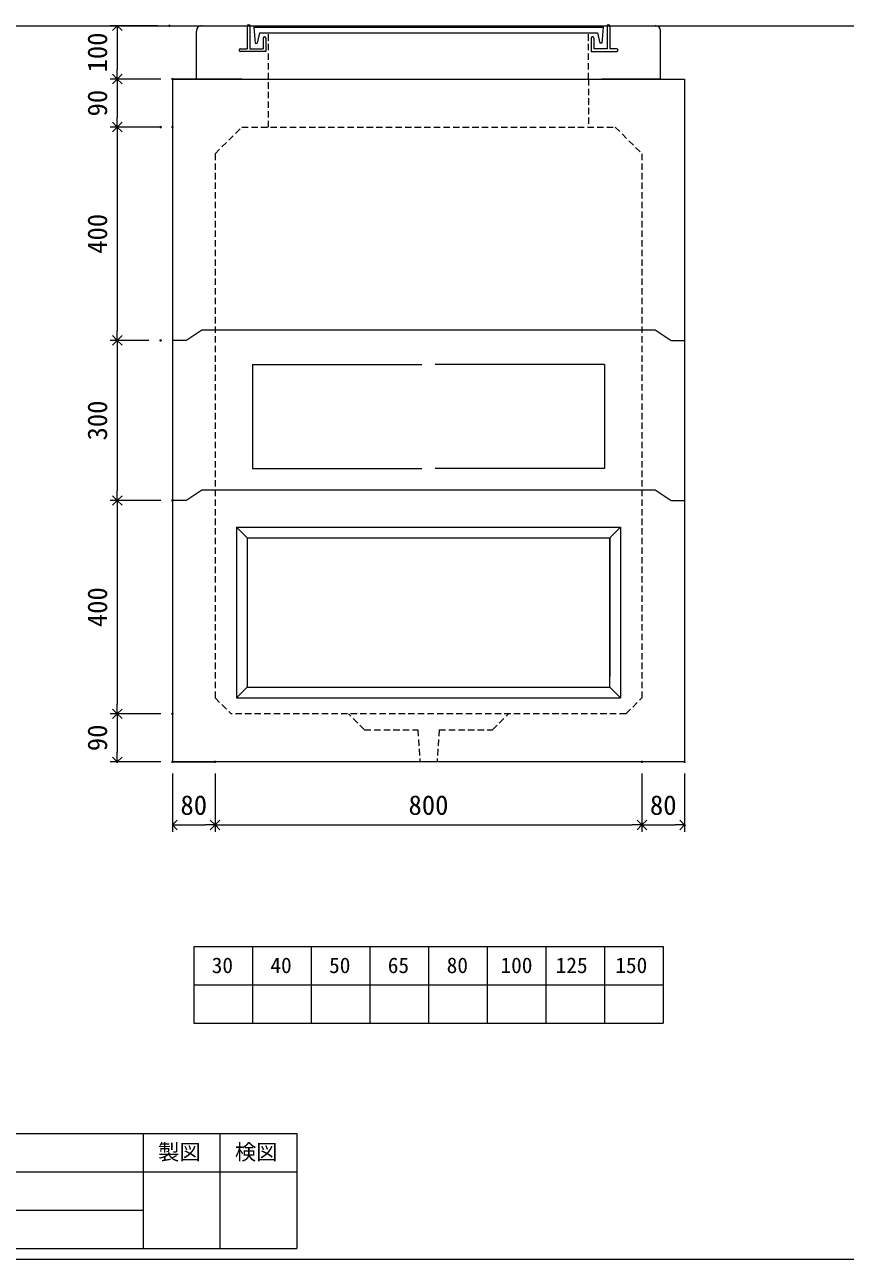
# Model space of a CAD drawing. Units: millimetres, scale not verified. Extents: x -4890 to 18490, y -2302 to 2302.
# Drawn here: x 308 to 1846, y -1973 to 341 of the extents above; entities that cross this region are included whole.
import ezdxf
from ezdxf.enums import TextEntityAlignment as Align

# ---------------------------------------------------------------- set-up
doc = ezdxf.new("R2010")
doc.units = ezdxf.units.MM
doc.header["$LTSCALE"] = 10
doc.header["$PDMODE"] = 32
doc.header["$PDSIZE"] = 2
doc.linetypes.add('DASHED1', pattern=[1.8, 1.2, -0.6])
doc.linetypes.add('USER2', pattern=[50.8, 31.75, -6.35, 6.35, -6.35])
doc.layers.add('0-1_Defpoints', color=7, linetype='Continuous')
for name, color, linetype, lineweight in [('0-2_waku', 7, 'Continuous', 18), ('0-3_gaikei', 7, 'Continuous', 18), ('0-4_kakure', 7, 'DASHED1', 5), ('0-5_sunpou', 7, 'Continuous', 5), ('0-9_uchigawa', 6, 'Continuous', 18), ('0-B_futa', 3, 'Continuous', 18), ('0-C_GL', 4, 'Continuous', 18), ('0-E_文字１', 7, 'Continuous', 18), ('1-3_uchigawa2', 6, 'USER2', 18)]:
    doc.layers.add(name, color=color, linetype=linetype, lineweight=lineweight)
doc.styles.add('ＭＳ ゴシック', font='')
doc.styles.get('ＭＳ ゴシック').set_extended_font_data('MS Gothic')

# ---------------------------------------------------------------- blocks, each defined once
blk = doc.blocks.new('_Open90')
at = {"layer": '0-5_sunpou'}
blk.add_line((0, 0), (-1, 0), dxfattribs=at)
blk.add_lwpolyline([(-0.5, 0.5), (0, 0), (-0.5, -0.5)], dxfattribs=at)
blk = doc.blocks.new('D119')
at = {"layer": '0-1_Defpoints'}
for p in [(2032.32, 1652.03), (1928.83, 1252.03), (2032.32, 1252.03)]:
    blk.add_point(p, dxfattribs=at)
at = {"layer": '0-5_sunpou'}
for p, q in [((2010.32, 1652.03), (1915.83, 1652.03)), ((1928.83, 1634.03), (1928.83, 1270.03)), ((2010.32, 1252.03), (1915.83, 1252.03))]:
    blk.add_line(p, q, dxfattribs=at)
at = {"layer": '0-5_sunpou', "xscale": 18, "yscale": 18}
for p, rotation in [((1928.83, 1652.03), 90), ((1928.83, 1252.03), 270)]:
    blk.add_blockref('_Open90', p, dxfattribs=dict(at, rotation=rotation))
at = {"layer": '0-5_sunpou', "style": 'ＭＳ ゴシック'}
blk.add_text('400', height=36.66, rotation=90, dxfattribs=at).set_placement((1920.83, 1414.53), align=Align.BOTTOM_LEFT)
blk = doc.blocks.new('D120')
at = {"layer": '0-1_Defpoints'}
for p in [(2032.32, 1252.03), (1928.83, 1162.03), (2032.32, 1162.03)]:
    blk.add_point(p, dxfattribs=at)
at = {"layer": '0-5_sunpou'}
for p, q in [((2010.32, 1252.03), (1915.83, 1252.03)), ((1928.83, 1234.03), (1928.83, 1180.03)), ((2010.32, 1162.03), (1915.83, 1162.03))]:
    blk.add_line(p, q, dxfattribs=at)
at = {"layer": '0-5_sunpou', "xscale": 18, "yscale": 18}
for p, rotation in [((1928.83, 1252.03), 90), ((1928.83, 1162.03), 270)]:
    blk.add_blockref('_Open90', p, dxfattribs=dict(at, rotation=rotation))
at = {"layer": '0-5_sunpou', "style": 'ＭＳ ゴシック'}
blk.add_text('90', height=36.66, rotation=90, dxfattribs=at).set_placement((1920.83, 1182.03), align=Align.BOTTOM_LEFT)
blk = doc.blocks.new('D121')
at = {"layer": '0-1_Defpoints'}
for p in [(2032.32, 1162.03), (2112.32, 1162.03), (2112.32, 1043.64)]:
    blk.add_point(p, dxfattribs=at)
at = {"layer": '0-5_sunpou'}
for p, q in [((2032.32, 1140.03), (2032.32, 1030.64)), ((2112.32, 1140.03), (2112.32, 1030.64)), ((2050.32, 1043.64), (2094.32, 1043.64))]:
    blk.add_line(p, q, dxfattribs=at)
at = {"layer": '0-5_sunpou', "xscale": 18, "yscale": 18, "rotation": 180}
blk.add_blockref('_Open90', (2032.32, 1043.64), dxfattribs=at)
at = {"layer": '0-5_sunpou', "xscale": 18, "yscale": 18}
blk.add_blockref('_Open90', (2112.32, 1043.64), dxfattribs=at)
at = {"layer": '0-5_sunpou', "style": 'ＭＳ ゴシック'}
blk.add_text('80', height=36.66, dxfattribs=at).set_placement((2047.32, 1051.64), align=Align.BOTTOM_LEFT)
blk = doc.blocks.new('D122')
at = {"layer": '0-1_Defpoints'}
for p in [(2112.32, 1162.03), (2912.32, 1162.03), (2912.32, 1043.64)]:
    blk.add_point(p, dxfattribs=at)
at = {"layer": '0-5_sunpou'}
for p, q in [((2112.32, 1140.03), (2112.32, 1030.64)), ((2912.32, 1140.03), (2912.32, 1030.64)), ((2130.32, 1043.64), (2894.32, 1043.64))]:
    blk.add_line(p, q, dxfattribs=at)
at = {"layer": '0-5_sunpou', "xscale": 18, "yscale": 18, "rotation": 180}
blk.add_blockref('_Open90', (2112.32, 1043.64), dxfattribs=at)
at = {"layer": '0-5_sunpou', "xscale": 18, "yscale": 18}
blk.add_blockref('_Open90', (2912.32, 1043.64), dxfattribs=at)
at = {"layer": '0-5_sunpou', "style": 'ＭＳ ゴシック'}
blk.add_text('800', height=36.66, dxfattribs=at).set_placement((2474.82, 1051.64), align=Align.BOTTOM_LEFT)
blk = doc.blocks.new('D123')
at = {"layer": '0-1_Defpoints'}
for p in [(2912.32, 1162.03), (2992.32, 1162.03), (2992.32, 1043.64)]:
    blk.add_point(p, dxfattribs=at)
at = {"layer": '0-5_sunpou'}
for p, q in [((2912.32, 1140.03), (2912.32, 1030.64)), ((2992.32, 1140.03), (2992.32, 1030.64)), ((2930.32, 1043.64), (2974.32, 1043.64))]:
    blk.add_line(p, q, dxfattribs=at)
at = {"layer": '0-5_sunpou', "xscale": 18, "yscale": 18, "rotation": 180}
blk.add_blockref('_Open90', (2912.32, 1043.64), dxfattribs=at)
at = {"layer": '0-5_sunpou', "xscale": 18, "yscale": 18}
blk.add_blockref('_Open90', (2992.32, 1043.64), dxfattribs=at)
at = {"layer": '0-5_sunpou', "style": 'ＭＳ ゴシック'}
blk.add_text('80', height=36.66, dxfattribs=at).set_placement((2927.32, 1051.64), align=Align.BOTTOM_LEFT)
blk = doc.blocks.new('D124')
at = {"layer": '0-1_Defpoints'}
for p in [(2026.77, 2542.03), (1928.83, 2442.03), (2032.32, 2442.03)]:
    blk.add_point(p, dxfattribs=at)
at = {"layer": '0-5_sunpou'}
for p, q in [((2004.77, 2542.03), (1915.83, 2542.03)), ((1928.83, 2524.03), (1928.83, 2460.03)), ((2010.32, 2442.03), (1915.83, 2442.03))]:
    blk.add_line(p, q, dxfattribs=at)
at = {"layer": '0-5_sunpou', "xscale": 18, "yscale": 18}
for p, rotation in [((1928.83, 2542.03), 90), ((1928.83, 2442.03), 270)]:
    blk.add_blockref('_Open90', p, dxfattribs=dict(at, rotation=rotation))
at = {"layer": '0-5_sunpou', "style": 'ＭＳ ゴシック'}
blk.add_text('100', height=36.66, rotation=90, dxfattribs=at).set_placement((1920.83, 2454.53), align=Align.BOTTOM_LEFT)
blk = doc.blocks.new('D125')
at = {"layer": '0-1_Defpoints'}
for p in [(2032.32, 2442.03), (1928.83, 2352.03), (2032.32, 2352.03)]:
    blk.add_point(p, dxfattribs=at)
at = {"layer": '0-5_sunpou'}
for p, q in [((2010.32, 2442.03), (1915.83, 2442.03)), ((1928.83, 2424.03), (1928.83, 2370.03)), ((2010.32, 2352.03), (1915.83, 2352.03))]:
    blk.add_line(p, q, dxfattribs=at)
at = {"layer": '0-5_sunpou', "xscale": 18, "yscale": 18}
for p, rotation in [((1928.83, 2442.03), 90), ((1928.83, 2352.03), 270)]:
    blk.add_blockref('_Open90', p, dxfattribs=dict(at, rotation=rotation))
at = {"layer": '0-5_sunpou', "style": 'ＭＳ ゴシック'}
blk.add_text('90', height=36.66, rotation=90, dxfattribs=at).set_placement((1920.83, 2372.03), align=Align.BOTTOM_LEFT)
blk = doc.blocks.new('D126')
at = {"layer": '0-1_Defpoints'}
for p in [(2010.32, 2352.03), (1928.83, 1952.03), (2010.32, 1952.03)]:
    blk.add_point(p, dxfattribs=at)
at = {"layer": '0-5_sunpou'}
for p, q in [((1988.32, 2352.03), (1915.83, 2352.03)), ((1928.83, 2334.03), (1928.83, 1970.03)), ((1988.32, 1952.03), (1915.83, 1952.03))]:
    blk.add_line(p, q, dxfattribs=at)
at = {"layer": '0-5_sunpou', "xscale": 18, "yscale": 18}
for p, rotation in [((1928.83, 2352.03), 90), ((1928.83, 1952.03), 270)]:
    blk.add_blockref('_Open90', p, dxfattribs=dict(at, rotation=rotation))
at = {"layer": '0-5_sunpou', "style": 'ＭＳ ゴシック'}
blk.add_text('400', height=36.66, rotation=90, dxfattribs=at).set_placement((1920.83, 2114.53), align=Align.BOTTOM_LEFT)
blk = doc.blocks.new('D127')
at = {"layer": '0-1_Defpoints'}
for p in [(2010.32, 1952.03), (1928.83, 1652.03), (2032.32, 1652.03)]:
    blk.add_point(p, dxfattribs=at)
at = {"layer": '0-5_sunpou'}
for p, q in [((1988.32, 1952.03), (1915.83, 1952.03)), ((1928.83, 1934.03), (1928.83, 1670.03)), ((2010.32, 1652.03), (1915.83, 1652.03))]:
    blk.add_line(p, q, dxfattribs=at)
at = {"layer": '0-5_sunpou', "xscale": 18, "yscale": 18}
for p, rotation in [((1928.83, 1952.03), 90), ((1928.83, 1652.03), 270)]:
    blk.add_blockref('_Open90', p, dxfattribs=dict(at, rotation=rotation))
at = {"layer": '0-5_sunpou', "style": 'ＭＳ ゴシック'}
blk.add_text('300', height=36.66, rotation=90, dxfattribs=at).set_placement((1920.83, 1764.53), align=Align.BOTTOM_LEFT)
blk = doc.blocks.new('D104')
at = {"layer": '0-1_Defpoints'}
for p in [(2032.32, 1652.03), (1928.83, 1252.03), (2032.32, 1252.03)]:
    blk.add_point(p, dxfattribs=at)
at = {"layer": '0-5_sunpou'}
for p, q in [((2010.32, 1652.03), (1915.83, 1652.03)), ((1928.83, 1634.03), (1928.83, 1270.03)), ((2010.32, 1252.03), (1915.83, 1252.03))]:
    blk.add_line(p, q, dxfattribs=at)
at = {"layer": '0-5_sunpou', "xscale": 18, "yscale": 18}
for p, rotation in [((1928.83, 1652.03), 90), ((1928.83, 1252.03), 270)]:
    blk.add_blockref('_Open90', p, dxfattribs=dict(at, rotation=rotation))
at = {"layer": '0-5_sunpou', "style": 'ＭＳ ゴシック'}
blk.add_text('400', height=36.66, rotation=90, dxfattribs=at).set_placement((1920.83, 1414.53), align=Align.BOTTOM_LEFT)
blk = doc.blocks.new('D107')
at = {"layer": '0-1_Defpoints'}
for p in [(2032.32, 1652.03), (1928.83, 1252.03), (2032.32, 1252.03)]:
    blk.add_point(p, dxfattribs=at)
at = {"layer": '0-5_sunpou'}
for p, q in [((2010.32, 1652.03), (1915.83, 1652.03)), ((1928.83, 1634.03), (1928.83, 1270.03)), ((2010.32, 1252.03), (1915.83, 1252.03))]:
    blk.add_line(p, q, dxfattribs=at)
at = {"layer": '0-5_sunpou', "xscale": 18, "yscale": 18}
for p, rotation in [((1928.83, 1652.03), 90), ((1928.83, 1252.03), 270)]:
    blk.add_blockref('_Open90', p, dxfattribs=dict(at, rotation=rotation))
at = {"layer": '0-5_sunpou', "style": 'ＭＳ ゴシック'}
blk.add_text('400', height=36.66, rotation=90, dxfattribs=at).set_placement((1920.83, 1414.53), align=Align.BOTTOM_LEFT)

msp = doc.modelspace()

# ---------------------------------------------------------------- linework, layer by layer
at = {"layer": '0-2_waku'}
for p, q in [((624.94, -1386.8), (624.94, -1530.8)), ((624.94, -1386.8), (624.94, -1530.8)), ((624.94, -1386.8), (624.94, -1530.8)), ((624.94, -1386.8), (624.94, -1530.8)), ((624.94, -1386.8), (1504.94, -1386.8)), ((734.94, -1386.8), (734.94, -1530.8)), ((844.94, -1386.8), (844.94, -1530.8)), ((844.94, -1386.8), (844.94, -1530.8)), ((954.94, -1386.8), (954.94, -1530.8)), ((1064.94, -1386.8), (1064.94, -1530.8)), ((1174.94, -1386.8), (1174.94, -1530.8)), ((1284.94, -1386.8), (1284.94, -1530.8)), ((1394.94, -1386.8), (1394.94, -1530.8)), ((1504.94, -1386.8), (1504.94, -1530.8)), ((624.94, -1458.8), (1504.94, -1458.8)), ((624.94, -1530.8), (1504.94, -1530.8)), ((-1210.06, -1737.47), (817.94, -1737.47)), ((529.94, -1737.47), (529.94, -1953.47)), ((529.94, -1737.47), (529.94, -1953.47)), ((673.94, -1737.47), (673.94, -1953.47)), ((817.94, -1737.47), (817.94, -1953.47)), ((-1210.06, -1809.47), (817.94, -1809.47)), ((-1210.06, -1881.47), (529.94, -1881.47)), ((-1210.06, -1953.47), (817.94, -1953.47)), ((-1230.06, -1973.47), (4889.94, -1973.47)), ((-1230.06, -1973.47), (4889.94, -1973.47))]:
    msp.add_line(p, q, dxfattribs=at)
at = {"layer": '0-3_gaikei'}
for p, q in [((629.94, 239.2), (629.94, 329.2)), ((639.94, 339.2), (724.94, 339.2)), ((1404.94, 339.2), (1489.94, 339.2)), ((1499.94, 239.2), (1499.94, 329.2)), ((584.94, 239.2), (584.94, -1040.8)), ((629.94, 239.2), (739.94, 239.2)), ((664.94, 239.2), (1464.94, 239.2)), ((1499.94, 239.2), (1389.94, 239.2)), ((1544.94, 239.2), (1544.94, -1040.8)), ((609.94, -250.8), (639.94, -230.8)), ((609.94, -250.8), (639.94, -230.8)), ((639.94, -230.8), (1489.94, -230.8)), ((1489.94, -230.8), (1519.94, -250.8)), ((1489.94, -230.8), (1519.94, -250.8)), ((609.94, -250.8), (584.94, -250.8)), ((609.94, -250.8), (584.94, -250.8)), ((1519.94, -250.8), (1544.94, -250.8)), ((1519.94, -250.8), (1544.94, -250.8)), ((609.94, -550.8), (639.94, -530.8)), ((609.94, -550.8), (639.94, -530.8)), ((609.94, -550.8), (639.94, -530.8)), ((609.94, -550.8), (639.94, -530.8)), ((609.94, -550.8), (639.94, -530.8)), ((609.94, -550.8), (639.94, -530.8)), ((609.94, -550.8), (639.94, -530.8)), ((639.94, -530.8), (1489.94, -530.8)), ((1489.94, -530.8), (1519.94, -550.8)), ((1489.94, -530.8), (1519.94, -550.8)), ((1489.94, -530.8), (1519.94, -550.8)), ((1489.94, -530.8), (1519.94, -550.8)), ((1489.94, -530.8), (1519.94, -550.8)), ((1489.94, -530.8), (1519.94, -550.8)), ((1489.94, -530.8), (1519.94, -550.8)), ((609.94, -550.8), (584.94, -550.8)), ((609.94, -550.8), (584.94, -550.8)), ((609.94, -550.8), (584.94, -550.8)), ((609.94, -550.8), (584.94, -550.8)), ((609.94, -550.8), (584.94, -550.8)), ((609.94, -550.8), (584.94, -550.8)), ((609.94, -550.8), (584.94, -550.8)), ((1519.94, -550.8), (1544.94, -550.8)), ((1519.94, -550.8), (1544.94, -550.8)), ((1519.94, -550.8), (1544.94, -550.8)), ((1519.94, -550.8), (1544.94, -550.8)), ((1519.94, -550.8), (1544.94, -550.8)), ((1519.94, -550.8), (1544.94, -550.8)), ((1519.94, -550.8), (1544.94, -550.8)), ((1544.94, -1040.8), (584.94, -1040.8)), ((584.94, -1040.8), (664.94, -1040.8))]:
    msp.add_line(p, q, dxfattribs=at)
at = {"layer": '0-3_gaikei', "lineweight": 5}
for p, q in [((639.94, -230.8), (1489.94, -230.8)), ((639.94, -530.8), (1489.94, -530.8)), ((639.94, -530.8), (1489.94, -530.8)), ((639.94, -530.8), (1489.94, -530.8)), ((639.94, -530.8), (1489.94, -530.8)), ((639.94, -530.8), (1489.94, -530.8)), ((639.94, -530.8), (1489.94, -530.8))]:
    msp.add_line(p, q, dxfattribs=at)
at = {"layer": '0-3_gaikei'}
msp.add_lwpolyline([(714.94, 239.2), (584.94, 239.2), (1544.94, 239.2)], dxfattribs=at)
for centre, radius, start, end in [((639.36, 329.78), 9.44, 86.47383, 183.52617), ((1490.27, 329.53), 9.68, 358.04251, 91.95749)]:
    msp.add_arc(centre, radius, start, end, dxfattribs=at)
at = {"layer": '0-4_kakure'}
for p, q in [((764.94, 239.2), (764.94, 325.7)), ((1364.94, 239.2), (1364.94, 325.7)), ((764.94, 149.2), (764.94, 239.2)), ((1364.94, 239.2), (1364.94, 149.2)), ((664.94, 99.2), (714.94, 149.2)), ((714.94, 149.2), (1414.94, 149.2)), ((714.94, 149.2), (1414.94, 149.2)), ((714.94, 149.2), (1414.94, 149.2)), ((1414.94, 149.2), (1464.94, 99.2)), ((664.94, 99.2), (664.94, -920.8)), ((1464.94, 99.2), (1464.94, -920.8)), ((664.94, -920.8), (694.94, -950.8)), ((1434.94, -950.8), (1464.94, -920.8)), ((1434.94, -950.8), (694.94, -950.8)), ((944.94, -980.8), (914.94, -950.8)), ((944.94, -980.8), (914.94, -950.8)), ((1184.94, -980.8), (1214.94, -950.8)), ((1184.94, -980.8), (1214.94, -950.8)), ((944.94, -980.8), (1044.94, -980.8)), ((944.94, -980.8), (1044.94, -980.8)), ((1044.94, -980.8), (1048.94, -1040.8)), ((1084.94, -980.8), (1080.94, -1040.8)), ((1084.94, -980.8), (1184.94, -980.8))]:
    msp.add_line(p, q, dxfattribs=at)
at = {"layer": '0-9_uchigawa'}
for p, q in [((704.94, -600.8), (1424.94, -600.8)), ((704.94, -600.8), (704.94, -900.8)), ((704.94, -600.8), (724.94, -620.8)), ((704.94, -600.8), (724.94, -620.8)), ((704.94, -600.8), (704.94, -900.8)), ((704.94, -600.8), (1424.94, -600.8)), ((704.94, -600.8), (704.94, -920.73)), ((704.94, -600.8), (724.94, -620.8)), ((1424.94, -600.8), (1404.94, -620.8)), ((1424.94, -600.8), (1404.94, -620.8)), ((1424.94, -600.8), (1424.94, -900.8)), ((1424.94, -600.8), (1424.94, -920.73)), ((724.94, -620.8), (1404.94, -620.8)), ((724.94, -620.8), (724.94, -880.8)), ((724.94, -620.8), (724.94, -880.8)), ((724.94, -620.8), (724.94, -880.8)), ((724.94, -620.8), (724.94, -880.8)), ((724.94, -620.8), (724.94, -880.8)), ((724.94, -620.8), (724.94, -880.8)), ((724.94, -620.8), (724.94, -900.73)), ((1064.94, -620.8), (1404.94, -620.8)), ((1404.94, -620.8), (1404.94, -880.8)), ((1404.94, -620.8), (1404.94, -880.8)), ((1404.94, -900.73), (1404.94, -620.8)), ((704.94, -920.73), (724.94, -900.73)), ((724.94, -900.73), (1404.94, -900.73)), ((1424.94, -920.73), (1404.94, -900.73)), ((704.94, -920.73), (1424.94, -920.73)), ((724.94, -920.73), (1424.94, -920.73))]:
    msp.add_line(p, q, dxfattribs=at)
for points in [[(704.94, -600.8), (724.94, -620.8), (724.94, -880.8)], [(704.94, -600.8), (724.94, -620.8), (1404.94, -620.8)]]:
    msp.add_lwpolyline(points, dxfattribs=at)
at = {"layer": '0-B_futa'}
for p, q in [((724.94, 339.2), (724.94, 296.2)), ((726.94, 341.2), (729.94, 341.2)), ((729.94, 341.2), (729.94, 296.2)), ((737.75, 336.7), (1392.08, 336.7)), ((737.75, 336.7), (740.24, 306.7)), ((748.27, 325.7), (743.95, 306.7)), ((748.27, 325.7), (1381.61, 325.7)), ((1381.61, 325.7), (1385.93, 306.7)), ((1392.08, 336.7), (1389.83, 306.7)), ((1399.94, 341.2), (1399.94, 296.2)), ((1399.94, 341.2), (1402.94, 341.2)), ((1404.94, 339.2), (1404.94, 296.2)), ((740.24, 306.7), (743.95, 306.7)), ((754.94, 316.2), (754.94, 296.2)), ((756.94, 318.2), (757.94, 318.2)), ((759.94, 316.2), (759.94, 291.2)), ((1369.94, 316.2), (1369.94, 291.2)), ((1372.94, 318.2), (1371.94, 318.2)), ((1374.94, 316.2), (1374.94, 296.2)), ((1389.83, 306.7), (1385.93, 306.7)), ((709.94, 294.2), (709.94, 293.2)), ((711.94, 296.2), (724.94, 296.2)), ((759.94, 291.2), (711.94, 291.2)), ((729.94, 296.2), (754.94, 296.2)), ((1369.94, 291.2), (1417.94, 291.2)), ((1399.94, 296.2), (1374.94, 296.2)), ((1417.94, 296.2), (1404.94, 296.2)), ((1419.94, 294.2), (1419.94, 293.2))]:
    msp.add_line(p, q, dxfattribs=at)
for centre, start, end in [((726.94, 339.2), 90, 180), ((1402.94, 339.2), 0, 90), ((756.94, 316.2), 90, 180), ((757.94, 316.2), 0, 90), ((1371.94, 316.2), 90, 180), ((1372.94, 316.2), 0, 90), ((711.94, 294.2), 90, 180), ((711.94, 293.2), 180, 270), ((1417.94, 294.2), 0, 90), ((1417.94, 293.2), 270, 0)]:
    msp.add_arc(centre, 2, start, end, dxfattribs=at)
at = {"layer": '0-C_GL'}
msp.add_line((-1230.06, 339.2), (4889.94, 339.2), dxfattribs=at)
at = {"layer": '1-3_uchigawa2'}
for p in [(734.94, -295.8), (1394.94, -295.8)]:
    msp.add_line(p, (1064.94, -295.8), dxfattribs=at)
for points in [[(734.94, -295.8), (734.94, -490.8), (1064.94, -490.8)], [(1394.94, -295.8), (1394.94, -490.8), (1064.94, -490.8)]]:
    msp.add_lwpolyline(points, dxfattribs=at)

# ---------------------------------------------------------------- block references
at = {"layer": '0-5_sunpou'}
for name in ['D124', 'D125', 'D126', 'D127', 'D119', 'D104', 'D107', 'D120', 'D121', 'D122', 'D123']:
    msp.add_blockref(name, (-1447.37, -2202.83), dxfattribs=at)

# ---------------------------------------------------------------- texts
at = {"layer": '0-E_文字１', "style": 'ＭＳ ゴシック'}
for s, p in [('30', (658.59, -1445.71)), ('40', (768.59, -1445.71)), ('50', (878.59, -1445.71)), ('65', (988.59, -1445.71)), ('80', (1099, -1445.71)), ('100', (1199.87, -1445.71)), ('125', (1303.26, -1445.71)), ('150', (1415.02, -1445.71)), ('製図', (558, -1795.72)), ('検図', (702, -1795.72))]:
    msp.add_text(s, height=29.33, dxfattribs=at).set_placement(p, align=Align.BOTTOM_LEFT)

doc.saveas('drawing.dxf')
